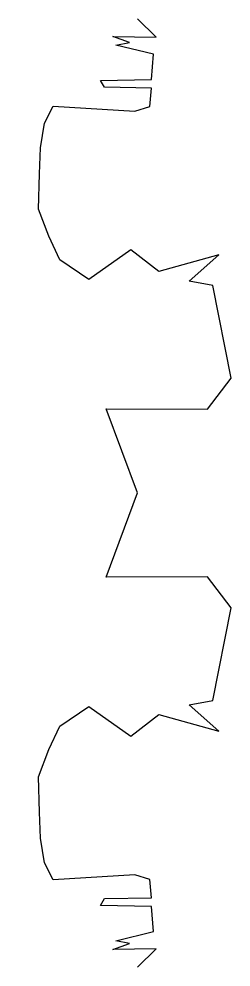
# Model space of a CAD drawing. Header units: inches. Extents: x -24 to 19, y 0 to 192.
import ezdxf

# ---------------------------------------------------------------- set-up
doc = ezdxf.new("R2010")
doc.units = ezdxf.units.IN
doc.header["$MEASUREMENT"] = 0

# ---------------------------------------------------------------- blocks, each defined once
blk = doc.blocks.new('design')
at = {"extrusion": (-1, 0, 6.12323e-17), "elevation": -2352.22}
blk.add_lwpolyline([(1545.42, 24), (1541.72, 27.79), (1541.84, 19), (1540.64, 22.4), (1540.1, 19.63), (1538.26, 27.25), (1533.19, 26.79), (1532.96, 16.51), (1531.57, 17.28), (1531.42, 26.79), (1527.72, 26.49), (1526.73, 23.45), (1527.77, 6.95), (1524.29, 5.17), (1519.34, 4.36), (1514.08, 4.13), (1506.91, 3.98), (1501.4, 6.01), (1496.62, 8.26), (1492.63, 14.14), (1498.64, 22.65), (1494.3, 28.28), (1497.63, 40.43), (1492.3, 34.45), (1491.46, 39.21), (1472.67, 42.92), (1466.37, 38.17), (1466.45, 17.65), (1449.42, 24), (1432.39, 17.65), (1432.47, 38.17), (1426.17, 42.92), (1407.38, 39.21), (1406.54, 34.45), (1401.21, 40.43), (1404.54, 28.28), (1400.21, 22.65), (1406.21, 14.14), (1402.22, 8.26), (1397.44, 6.01), (1391.94, 3.98), (1384.77, 4.13), (1379.5, 4.36), (1374.56, 5.17), (1371.07, 6.95), (1372.11, 23.45), (1371.13, 26.49), (1367.43, 26.79), (1367.27, 17.28), (1365.89, 16.51), (1365.66, 26.79), (1360.58, 27.25), (1358.74, 19.63), (1358.2, 22.4), (1357, 19), (1357.12, 27.79), (1353.42, 24)], dxfattribs=at)

msp = doc.modelspace()

# ---------------------------------------------------------------- block references
at = {"extrusion": (1, 0, -1.83697e-16), "rotation": 270}
msp.add_blockref('design', (1545.44, 2352.22, -23.97), dxfattribs=at)

doc.saveas('drawing.dxf')
